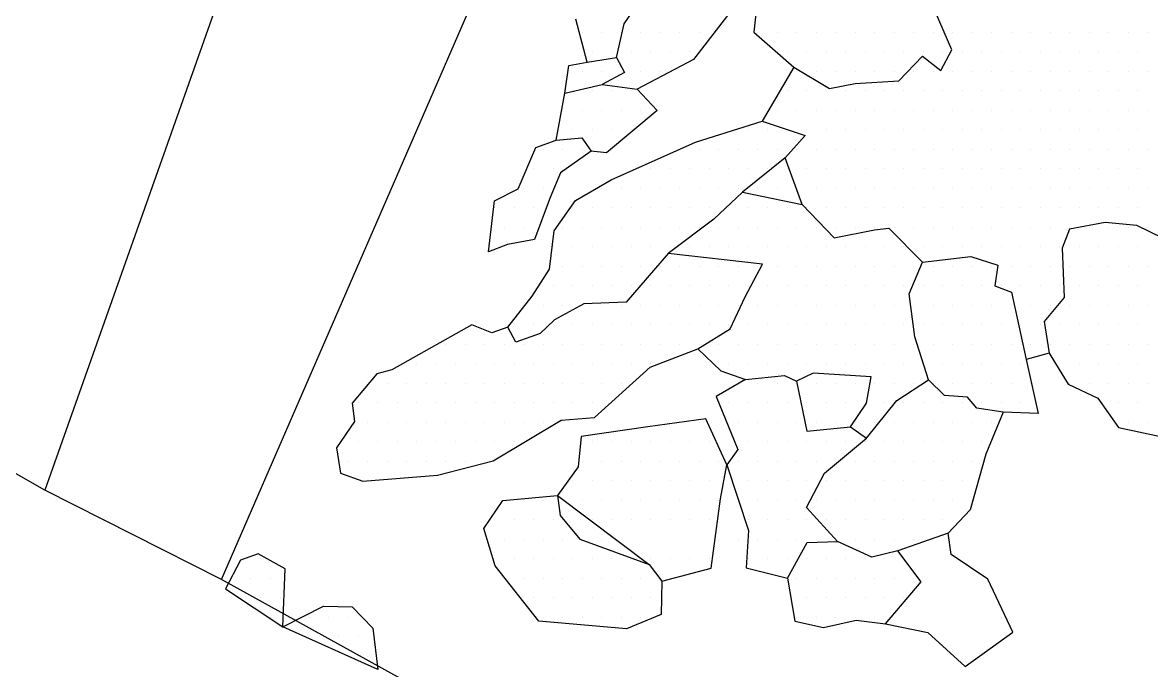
# Model space of a CAD drawing. Header units: metres. Extents: x -13.19 to -9.5, y -12.32 to -7.8.
# Drawn here: x -12.49 to -11.766, y -11.097 to -10.681 of the extents above; entities that cross this region are included whole.
import ezdxf

# ---------------------------------------------------------------- set-up
doc = ezdxf.new("R2010")
doc.units = ezdxf.units.M
doc.header["$LTSCALE"] = 25
doc.header["$MEASUREMENT"] = 0
doc.linetypes.add('STRICHPUNKTX2', pattern=[2, 1, -0.5, 0, -0.5])
doc.layers.get('0').update_dxf_attribs({"linetype": 'CONTINUOUS'})
for name, color, linetype in [('GRABUNGSGRENZE', 3, 'STRICHPUNKTX2'), ('STEINE', 4, 'CONTINUOUS'), ('STEINESCHRAFF', 4, 'CONTINUOUS')]:
    doc.layers.add(name, color=color, linetype=linetype)

# ---------------------------------------------------------------- blocks, each defined once
blk = doc.blocks.new('*X3')
at = {"color": 0}
for p, q in [((-1213.125, -1068.75), (-1213.125, -1068.75)), ((-1211.875, -1068.75), (-1211.875, -1068.75)), ((-1210.625, -1068.75), (-1210.625, -1068.75)), ((-1209.375, -1068.75), (-1209.375, -1068.75)), ((-1208.125, -1068.75), (-1208.125, -1068.75)), ((-1206.875, -1068.75), (-1206.875, -1068.75)), ((-1205.625, -1068.75), (-1205.625, -1068.75)), ((-1201.875, -1068.75), (-1201.875, -1068.75)), ((-1200.625, -1068.75), (-1200.625, -1068.75)), ((-1199.375, -1068.75), (-1199.375, -1068.75)), ((-1198.125, -1068.75), (-1198.125, -1068.75)), ((-1196.875, -1068.75), (-1196.875, -1068.75)), ((-1195.625, -1068.75), (-1195.625, -1068.75)), ((-1194.375, -1068.75), (-1194.375, -1068.75)), ((-1193.125, -1068.75), (-1193.125, -1068.75)), ((-1191.875, -1068.75), (-1191.875, -1068.75)), ((-1190.625, -1068.75), (-1190.625, -1068.75)), ((-1189.375, -1068.75), (-1189.375, -1068.75)), ((-1188.125, -1068.75), (-1188.125, -1068.75)), ((-1186.875, -1068.75), (-1186.875, -1068.75)), ((-1185.625, -1068.75), (-1185.625, -1068.75)), ((-1184.375, -1068.75), (-1184.375, -1068.75)), ((-1183.125, -1068.75), (-1183.125, -1068.75)), ((-1181.875, -1068.75), (-1181.875, -1068.75)), ((-1180.625, -1068.75), (-1180.625, -1068.75)), ((-1179.375, -1068.75), (-1179.375, -1068.75)), ((-1178.125, -1068.75), (-1178.125, -1068.75)), ((-1176.875, -1068.75), (-1176.875, -1068.75)), ((-1212.5, -1070), (-1212.5, -1070)), ((-1211.25, -1070), (-1211.25, -1070)), ((-1210, -1070), (-1210, -1070)), ((-1208.75, -1070), (-1208.75, -1070)), ((-1207.5, -1070), (-1207.5, -1070)), ((-1206.25, -1070), (-1206.25, -1070)), ((-1200, -1070), (-1200, -1070)), ((-1198.75, -1070), (-1198.75, -1070)), ((-1197.5, -1070), (-1197.5, -1070)), ((-1196.25, -1070), (-1196.25, -1070)), ((-1195, -1070), (-1195, -1070)), ((-1193.75, -1070), (-1193.75, -1070)), ((-1192.5, -1070), (-1192.5, -1070)), ((-1191.25, -1070), (-1191.25, -1070)), ((-1190, -1070), (-1190, -1070)), ((-1188.75, -1070), (-1188.75, -1070)), ((-1187.5, -1070), (-1187.5, -1070)), ((-1186.25, -1070), (-1186.25, -1070)), ((-1185, -1070), (-1185, -1070)), ((-1183.75, -1070), (-1183.75, -1070)), ((-1182.5, -1070), (-1182.5, -1070)), ((-1181.25, -1070), (-1181.25, -1070)), ((-1180, -1070), (-1180, -1070)), ((-1178.75, -1070), (-1178.75, -1070)), ((-1177.5, -1070), (-1177.5, -1070)), ((-1213.125, -1071.25), (-1213.125, -1071.25)), ((-1211.875, -1071.25), (-1211.875, -1071.25)), ((-1210.625, -1071.25), (-1210.625, -1071.25)), ((-1209.375, -1071.25), (-1209.375, -1071.25)), ((-1208.125, -1071.25), (-1208.125, -1071.25)), ((-1199.375, -1071.25), (-1199.375, -1071.25)), ((-1198.125, -1071.25), (-1198.125, -1071.25)), ((-1196.875, -1071.25), (-1196.875, -1071.25)), ((-1195.625, -1071.25), (-1195.625, -1071.25)), ((-1194.375, -1071.25), (-1194.375, -1071.25)), ((-1193.125, -1071.25), (-1193.125, -1071.25)), ((-1191.875, -1071.25), (-1191.875, -1071.25)), ((-1190.625, -1071.25), (-1190.625, -1071.25)), ((-1189.375, -1071.25), (-1189.375, -1071.25)), ((-1188.125, -1071.25), (-1188.125, -1071.25)), ((-1186.875, -1071.25), (-1186.875, -1071.25)), ((-1185.625, -1071.25), (-1185.625, -1071.25)), ((-1184.375, -1071.25), (-1184.375, -1071.25)), ((-1183.125, -1071.25), (-1183.125, -1071.25)), ((-1181.875, -1071.25), (-1181.875, -1071.25)), ((-1180.625, -1071.25), (-1180.625, -1071.25)), ((-1179.375, -1071.25), (-1179.375, -1071.25)), ((-1178.125, -1071.25), (-1178.125, -1071.25)), ((-1176.875, -1071.25), (-1176.875, -1071.25)), ((-1213.75, -1072.5), (-1213.75, -1072.5)), ((-1212.5, -1072.5), (-1212.5, -1072.5)), ((-1211.25, -1072.5), (-1211.25, -1072.5)), ((-1210, -1072.5), (-1210, -1072.5)), ((-1200, -1072.5), (-1200, -1072.5)), ((-1198.75, -1072.5), (-1198.75, -1072.5)), ((-1197.5, -1072.5), (-1197.5, -1072.5)), ((-1196.25, -1072.5), (-1196.25, -1072.5)), ((-1195, -1072.5), (-1195, -1072.5)), ((-1193.75, -1072.5), (-1193.75, -1072.5)), ((-1192.5, -1072.5), (-1192.5, -1072.5)), ((-1191.25, -1072.5), (-1191.25, -1072.5)), ((-1190, -1072.5), (-1190, -1072.5)), ((-1188.75, -1072.5), (-1188.75, -1072.5)), ((-1187.5, -1072.5), (-1187.5, -1072.5)), ((-1186.25, -1072.5), (-1186.25, -1072.5)), ((-1185, -1072.5), (-1185, -1072.5)), ((-1183.75, -1072.5), (-1183.75, -1072.5)), ((-1182.5, -1072.5), (-1182.5, -1072.5)), ((-1181.25, -1072.5), (-1181.25, -1072.5)), ((-1180, -1072.5), (-1180, -1072.5)), ((-1178.75, -1072.5), (-1178.75, -1072.5)), ((-1177.5, -1072.5), (-1177.5, -1072.5)), ((-1214.375, -1073.75), (-1214.375, -1073.75)), ((-1213.125, -1073.75), (-1213.125, -1073.75)), ((-1211.875, -1073.75), (-1211.875, -1073.75)), ((-1210.625, -1073.75), (-1210.625, -1073.75)), ((-1209.375, -1073.75), (-1209.375, -1073.75)), ((-1200.625, -1073.75), (-1200.625, -1073.75)), ((-1199.375, -1073.75), (-1199.375, -1073.75)), ((-1198.125, -1073.75), (-1198.125, -1073.75)), ((-1196.875, -1073.75), (-1196.875, -1073.75)), ((-1195.625, -1073.75), (-1195.625, -1073.75)), ((-1194.375, -1073.75), (-1194.375, -1073.75)), ((-1193.125, -1073.75), (-1193.125, -1073.75)), ((-1191.875, -1073.75), (-1191.875, -1073.75)), ((-1190.625, -1073.75), (-1190.625, -1073.75)), ((-1189.375, -1073.75), (-1189.375, -1073.75)), ((-1188.125, -1073.75), (-1188.125, -1073.75)), ((-1186.875, -1073.75), (-1186.875, -1073.75)), ((-1185.625, -1073.75), (-1185.625, -1073.75)), ((-1184.375, -1073.75), (-1184.375, -1073.75)), ((-1183.125, -1073.75), (-1183.125, -1073.75)), ((-1181.875, -1073.75), (-1181.875, -1073.75)), ((-1180.625, -1073.75), (-1180.625, -1073.75)), ((-1179.375, -1073.75), (-1179.375, -1073.75)), ((-1178.125, -1073.75), (-1178.125, -1073.75)), ((-1176.875, -1073.75), (-1176.875, -1073.75)), ((-1213.75, -1075), (-1213.75, -1075)), ((-1212.5, -1075), (-1212.5, -1075)), ((-1211.25, -1075), (-1211.25, -1075)), ((-1210, -1075), (-1210, -1075)), ((-1202.5, -1075), (-1202.5, -1075)), ((-1201.25, -1075), (-1201.25, -1075)), ((-1200, -1075), (-1200, -1075)), ((-1198.75, -1075), (-1198.75, -1075)), ((-1197.5, -1075), (-1197.5, -1075)), ((-1196.25, -1075), (-1196.25, -1075)), ((-1195, -1075), (-1195, -1075)), ((-1193.75, -1075), (-1193.75, -1075)), ((-1192.5, -1075), (-1192.5, -1075)), ((-1191.25, -1075), (-1191.25, -1075)), ((-1190, -1075), (-1190, -1075)), ((-1188.75, -1075), (-1188.75, -1075)), ((-1187.5, -1075), (-1187.5, -1075)), ((-1186.25, -1075), (-1186.25, -1075)), ((-1185, -1075), (-1185, -1075)), ((-1183.75, -1075), (-1183.75, -1075)), ((-1182.5, -1075), (-1182.5, -1075)), ((-1181.25, -1075), (-1181.25, -1075)), ((-1180, -1075), (-1180, -1075)), ((-1178.75, -1075), (-1178.75, -1075)), ((-1177.5, -1075), (-1177.5, -1075)), ((-1215.625, -1076.25), (-1215.625, -1076.25)), ((-1214.375, -1076.25), (-1214.375, -1076.25)), ((-1213.125, -1076.25), (-1213.125, -1076.25)), ((-1211.875, -1076.25), (-1211.875, -1076.25)), ((-1206.875, -1076.25), (-1206.875, -1076.25)), ((-1205.625, -1076.25), (-1205.625, -1076.25)), ((-1204.375, -1076.25), (-1204.375, -1076.25)), ((-1203.125, -1076.25), (-1203.125, -1076.25)), ((-1201.875, -1076.25), (-1201.875, -1076.25)), ((-1200.625, -1076.25), (-1200.625, -1076.25)), ((-1199.375, -1076.25), (-1199.375, -1076.25)), ((-1198.125, -1076.25), (-1198.125, -1076.25)), ((-1196.875, -1076.25), (-1196.875, -1076.25)), ((-1195.625, -1076.25), (-1195.625, -1076.25)), ((-1194.375, -1076.25), (-1194.375, -1076.25)), ((-1193.125, -1076.25), (-1193.125, -1076.25)), ((-1191.875, -1076.25), (-1191.875, -1076.25)), ((-1190.625, -1076.25), (-1190.625, -1076.25)), ((-1189.375, -1076.25), (-1189.375, -1076.25)), ((-1188.125, -1076.25), (-1188.125, -1076.25)), ((-1186.875, -1076.25), (-1186.875, -1076.25)), ((-1185.625, -1076.25), (-1185.625, -1076.25)), ((-1184.375, -1076.25), (-1184.375, -1076.25)), ((-1183.125, -1076.25), (-1183.125, -1076.25)), ((-1181.875, -1076.25), (-1181.875, -1076.25)), ((-1180.625, -1076.25), (-1180.625, -1076.25)), ((-1179.375, -1076.25), (-1179.375, -1076.25)), ((-1178.125, -1076.25), (-1178.125, -1076.25)), ((-1176.875, -1076.25), (-1176.875, -1076.25)), ((-1216.25, -1077.5), (-1216.25, -1077.5)), ((-1215, -1077.5), (-1215, -1077.5)), ((-1208.75, -1077.5), (-1208.75, -1077.5)), ((-1207.5, -1077.5), (-1207.5, -1077.5)), ((-1206.25, -1077.5), (-1206.25, -1077.5)), ((-1205, -1077.5), (-1205, -1077.5)), ((-1203.75, -1077.5), (-1203.75, -1077.5)), ((-1202.5, -1077.5), (-1202.5, -1077.5)), ((-1201.25, -1077.5), (-1201.25, -1077.5)), ((-1200, -1077.5), (-1200, -1077.5)), ((-1198.75, -1077.5), (-1198.75, -1077.5)), ((-1197.5, -1077.5), (-1197.5, -1077.5)), ((-1196.25, -1077.5), (-1196.25, -1077.5)), ((-1195, -1077.5), (-1195, -1077.5)), ((-1193.75, -1077.5), (-1193.75, -1077.5)), ((-1192.5, -1077.5), (-1192.5, -1077.5)), ((-1191.25, -1077.5), (-1191.25, -1077.5)), ((-1190, -1077.5), (-1190, -1077.5)), ((-1188.75, -1077.5), (-1188.75, -1077.5)), ((-1187.5, -1077.5), (-1187.5, -1077.5)), ((-1186.25, -1077.5), (-1186.25, -1077.5)), ((-1185, -1077.5), (-1185, -1077.5)), ((-1183.75, -1077.5), (-1183.75, -1077.5)), ((-1182.5, -1077.5), (-1182.5, -1077.5)), ((-1181.25, -1077.5), (-1181.25, -1077.5)), ((-1180, -1077.5), (-1180, -1077.5)), ((-1178.75, -1077.5), (-1178.75, -1077.5)), ((-1177.5, -1077.5), (-1177.5, -1077.5)), ((-1216.875, -1078.75), (-1216.875, -1078.75)), ((-1215.625, -1078.75), (-1215.625, -1078.75)), ((-1211.875, -1078.75), (-1211.875, -1078.75)), ((-1210.625, -1078.75), (-1210.625, -1078.75)), ((-1209.375, -1078.75), (-1209.375, -1078.75)), ((-1208.125, -1078.75), (-1208.125, -1078.75)), ((-1206.875, -1078.75), (-1206.875, -1078.75)), ((-1205.625, -1078.75), (-1205.625, -1078.75)), ((-1204.375, -1078.75), (-1204.375, -1078.75)), ((-1203.125, -1078.75), (-1203.125, -1078.75)), ((-1201.875, -1078.75), (-1201.875, -1078.75)), ((-1200.625, -1078.75), (-1200.625, -1078.75)), ((-1199.375, -1078.75), (-1199.375, -1078.75)), ((-1198.125, -1078.75), (-1198.125, -1078.75)), ((-1196.875, -1078.75), (-1196.875, -1078.75)), ((-1195.625, -1078.75), (-1195.625, -1078.75)), ((-1194.375, -1078.75), (-1194.375, -1078.75)), ((-1193.125, -1078.75), (-1193.125, -1078.75)), ((-1191.875, -1078.75), (-1191.875, -1078.75)), ((-1190.625, -1078.75), (-1190.625, -1078.75)), ((-1189.375, -1078.75), (-1189.375, -1078.75)), ((-1188.125, -1078.75), (-1188.125, -1078.75)), ((-1186.875, -1078.75), (-1186.875, -1078.75)), ((-1185.625, -1078.75), (-1185.625, -1078.75)), ((-1184.375, -1078.75), (-1184.375, -1078.75)), ((-1183.125, -1078.75), (-1183.125, -1078.75)), ((-1181.875, -1078.75), (-1181.875, -1078.75)), ((-1180.625, -1078.75), (-1180.625, -1078.75)), ((-1179.375, -1078.75), (-1179.375, -1078.75)), ((-1178.125, -1078.75), (-1178.125, -1078.75)), ((-1176.875, -1078.75), (-1176.875, -1078.75)), ((-1218.75, -1080), (-1218.75, -1080)), ((-1217.5, -1080), (-1217.5, -1080)), ((-1216.25, -1080), (-1216.25, -1080)), ((-1213.75, -1080), (-1213.75, -1080)), ((-1212.5, -1080), (-1212.5, -1080)), ((-1211.25, -1080), (-1211.25, -1080)), ((-1210, -1080), (-1210, -1080)), ((-1208.75, -1080), (-1208.75, -1080)), ((-1207.5, -1080), (-1207.5, -1080)), ((-1206.25, -1080), (-1206.25, -1080)), ((-1205, -1080), (-1205, -1080)), ((-1203.75, -1080), (-1203.75, -1080)), ((-1202.5, -1080), (-1202.5, -1080)), ((-1201.25, -1080), (-1201.25, -1080)), ((-1200, -1080), (-1200, -1080)), ((-1198.75, -1080), (-1198.75, -1080)), ((-1197.5, -1080), (-1197.5, -1080)), ((-1196.25, -1080), (-1196.25, -1080)), ((-1195, -1080), (-1195, -1080)), ((-1193.75, -1080), (-1193.75, -1080)), ((-1192.5, -1080), (-1192.5, -1080)), ((-1191.25, -1080), (-1191.25, -1080)), ((-1190, -1080), (-1190, -1080)), ((-1188.75, -1080), (-1188.75, -1080)), ((-1187.5, -1080), (-1187.5, -1080)), ((-1186.25, -1080), (-1186.25, -1080)), ((-1185, -1080), (-1185, -1080)), ((-1183.75, -1080), (-1183.75, -1080)), ((-1182.5, -1080), (-1182.5, -1080)), ((-1181.25, -1080), (-1181.25, -1080)), ((-1180, -1080), (-1180, -1080)), ((-1178.75, -1080), (-1178.75, -1080)), ((-1177.5, -1080), (-1177.5, -1080)), ((-1218.125, -1081.25), (-1218.125, -1081.25)), ((-1216.875, -1081.25), (-1216.875, -1081.25)), ((-1214.375, -1081.25), (-1214.375, -1081.25)), ((-1213.125, -1081.25), (-1213.125, -1081.25)), ((-1211.875, -1081.25), (-1211.875, -1081.25)), ((-1210.625, -1081.25), (-1210.625, -1081.25)), ((-1209.375, -1081.25), (-1209.375, -1081.25)), ((-1208.125, -1081.25), (-1208.125, -1081.25)), ((-1206.875, -1081.25), (-1206.875, -1081.25)), ((-1205.625, -1081.25), (-1205.625, -1081.25)), ((-1204.375, -1081.25), (-1204.375, -1081.25)), ((-1203.125, -1081.25), (-1203.125, -1081.25)), ((-1201.875, -1081.25), (-1201.875, -1081.25)), ((-1200.625, -1081.25), (-1200.625, -1081.25)), ((-1199.375, -1081.25), (-1199.375, -1081.25)), ((-1198.125, -1081.25), (-1198.125, -1081.25)), ((-1196.875, -1081.25), (-1196.875, -1081.25)), ((-1195.625, -1081.25), (-1195.625, -1081.25)), ((-1194.375, -1081.25), (-1194.375, -1081.25)), ((-1193.125, -1081.25), (-1193.125, -1081.25)), ((-1191.875, -1081.25), (-1191.875, -1081.25)), ((-1190.625, -1081.25), (-1190.625, -1081.25)), ((-1189.375, -1081.25), (-1189.375, -1081.25)), ((-1188.125, -1081.25), (-1188.125, -1081.25)), ((-1186.875, -1081.25), (-1186.875, -1081.25)), ((-1185.625, -1081.25), (-1185.625, -1081.25)), ((-1184.375, -1081.25), (-1184.375, -1081.25)), ((-1183.125, -1081.25), (-1183.125, -1081.25)), ((-1181.875, -1081.25), (-1181.875, -1081.25)), ((-1180.625, -1081.25), (-1180.625, -1081.25)), ((-1179.375, -1081.25), (-1179.375, -1081.25)), ((-1178.125, -1081.25), (-1178.125, -1081.25)), ((-1176.875, -1081.25), (-1176.875, -1081.25)), ((-1218.75, -1082.5), (-1218.75, -1082.5)), ((-1215, -1082.5), (-1215, -1082.5)), ((-1213.75, -1082.5), (-1213.75, -1082.5)), ((-1212.5, -1082.5), (-1212.5, -1082.5)), ((-1211.25, -1082.5), (-1211.25, -1082.5)), ((-1210, -1082.5), (-1210, -1082.5)), ((-1208.75, -1082.5), (-1208.75, -1082.5)), ((-1207.5, -1082.5), (-1207.5, -1082.5)), ((-1206.25, -1082.5), (-1206.25, -1082.5)), ((-1205, -1082.5), (-1205, -1082.5)), ((-1203.75, -1082.5), (-1203.75, -1082.5)), ((-1202.5, -1082.5), (-1202.5, -1082.5)), ((-1201.25, -1082.5), (-1201.25, -1082.5)), ((-1200, -1082.5), (-1200, -1082.5)), ((-1198.75, -1082.5), (-1198.75, -1082.5)), ((-1197.5, -1082.5), (-1197.5, -1082.5)), ((-1196.25, -1082.5), (-1196.25, -1082.5)), ((-1195, -1082.5), (-1195, -1082.5)), ((-1193.75, -1082.5), (-1193.75, -1082.5)), ((-1192.5, -1082.5), (-1192.5, -1082.5)), ((-1191.25, -1082.5), (-1191.25, -1082.5)), ((-1190, -1082.5), (-1190, -1082.5)), ((-1188.75, -1082.5), (-1188.75, -1082.5)), ((-1187.5, -1082.5), (-1187.5, -1082.5)), ((-1186.25, -1082.5), (-1186.25, -1082.5)), ((-1185, -1082.5), (-1185, -1082.5)), ((-1183.75, -1082.5), (-1183.75, -1082.5)), ((-1182.5, -1082.5), (-1182.5, -1082.5)), ((-1181.25, -1082.5), (-1181.25, -1082.5)), ((-1180, -1082.5), (-1180, -1082.5)), ((-1178.75, -1082.5), (-1178.75, -1082.5)), ((-1177.5, -1082.5), (-1177.5, -1082.5)), ((-1214.375, -1083.75), (-1214.375, -1083.75)), ((-1213.125, -1083.75), (-1213.125, -1083.75)), ((-1211.875, -1083.75), (-1211.875, -1083.75)), ((-1210.625, -1083.75), (-1210.625, -1083.75)), ((-1209.375, -1083.75), (-1209.375, -1083.75)), ((-1208.125, -1083.75), (-1208.125, -1083.75)), ((-1206.875, -1083.75), (-1206.875, -1083.75)), ((-1205.625, -1083.75), (-1205.625, -1083.75)), ((-1204.375, -1083.75), (-1204.375, -1083.75)), ((-1203.125, -1083.75), (-1203.125, -1083.75)), ((-1201.875, -1083.75), (-1201.875, -1083.75)), ((-1200.625, -1083.75), (-1200.625, -1083.75)), ((-1199.375, -1083.75), (-1199.375, -1083.75)), ((-1198.125, -1083.75), (-1198.125, -1083.75)), ((-1196.875, -1083.75), (-1196.875, -1083.75)), ((-1195.625, -1083.75), (-1195.625, -1083.75)), ((-1194.375, -1083.75), (-1194.375, -1083.75)), ((-1193.125, -1083.75), (-1193.125, -1083.75)), ((-1191.875, -1083.75), (-1191.875, -1083.75)), ((-1190.625, -1083.75), (-1190.625, -1083.75)), ((-1189.375, -1083.75), (-1189.375, -1083.75)), ((-1188.125, -1083.75), (-1188.125, -1083.75)), ((-1186.875, -1083.75), (-1186.875, -1083.75)), ((-1185.625, -1083.75), (-1185.625, -1083.75)), ((-1184.375, -1083.75), (-1184.375, -1083.75)), ((-1183.125, -1083.75), (-1183.125, -1083.75)), ((-1181.875, -1083.75), (-1181.875, -1083.75)), ((-1180.625, -1083.75), (-1180.625, -1083.75)), ((-1179.375, -1083.75), (-1179.375, -1083.75)), ((-1178.125, -1083.75), (-1178.125, -1083.75)), ((-1176.875, -1083.75), (-1176.875, -1083.75)), ((-1215, -1085), (-1215, -1085)), ((-1213.75, -1085), (-1213.75, -1085)), ((-1212.5, -1085), (-1212.5, -1085)), ((-1211.25, -1085), (-1211.25, -1085)), ((-1210, -1085), (-1210, -1085)), ((-1208.75, -1085), (-1208.75, -1085)), ((-1207.5, -1085), (-1207.5, -1085)), ((-1206.25, -1085), (-1206.25, -1085)), ((-1205, -1085), (-1205, -1085)), ((-1203.75, -1085), (-1203.75, -1085)), ((-1202.5, -1085), (-1202.5, -1085)), ((-1201.25, -1085), (-1201.25, -1085)), ((-1200, -1085), (-1200, -1085)), ((-1198.75, -1085), (-1198.75, -1085)), ((-1197.5, -1085), (-1197.5, -1085)), ((-1196.25, -1085), (-1196.25, -1085)), ((-1195, -1085), (-1195, -1085)), ((-1193.75, -1085), (-1193.75, -1085)), ((-1192.5, -1085), (-1192.5, -1085)), ((-1191.25, -1085), (-1191.25, -1085)), ((-1190, -1085), (-1190, -1085)), ((-1188.75, -1085), (-1188.75, -1085)), ((-1187.5, -1085), (-1187.5, -1085)), ((-1186.25, -1085), (-1186.25, -1085)), ((-1185, -1085), (-1185, -1085)), ((-1183.75, -1085), (-1183.75, -1085)), ((-1182.5, -1085), (-1182.5, -1085)), ((-1181.25, -1085), (-1181.25, -1085)), ((-1180, -1085), (-1180, -1085)), ((-1178.75, -1085), (-1178.75, -1085)), ((-1177.5, -1085), (-1177.5, -1085)), ((-1215.625, -1086.25), (-1215.625, -1086.25)), ((-1214.375, -1086.25), (-1214.375, -1086.25)), ((-1213.125, -1086.25), (-1213.125, -1086.25)), ((-1211.875, -1086.25), (-1211.875, -1086.25)), ((-1210.625, -1086.25), (-1210.625, -1086.25)), ((-1209.375, -1086.25), (-1209.375, -1086.25)), ((-1208.125, -1086.25), (-1208.125, -1086.25)), ((-1206.875, -1086.25), (-1206.875, -1086.25)), ((-1205.625, -1086.25), (-1205.625, -1086.25)), ((-1204.375, -1086.25), (-1204.375, -1086.25)), ((-1203.125, -1086.25), (-1203.125, -1086.25)), ((-1201.875, -1086.25), (-1201.875, -1086.25)), ((-1200.625, -1086.25), (-1200.625, -1086.25)), ((-1199.375, -1086.25), (-1199.375, -1086.25)), ((-1198.125, -1086.25), (-1198.125, -1086.25)), ((-1196.875, -1086.25), (-1196.875, -1086.25)), ((-1195.625, -1086.25), (-1195.625, -1086.25)), ((-1194.375, -1086.25), (-1194.375, -1086.25)), ((-1193.125, -1086.25), (-1193.125, -1086.25)), ((-1191.875, -1086.25), (-1191.875, -1086.25)), ((-1190.625, -1086.25), (-1190.625, -1086.25)), ((-1189.375, -1086.25), (-1189.375, -1086.25)), ((-1188.125, -1086.25), (-1188.125, -1086.25)), ((-1186.875, -1086.25), (-1186.875, -1086.25)), ((-1185.625, -1086.25), (-1185.625, -1086.25)), ((-1184.375, -1086.25), (-1184.375, -1086.25)), ((-1183.125, -1086.25), (-1183.125, -1086.25)), ((-1181.875, -1086.25), (-1181.875, -1086.25)), ((-1180.625, -1086.25), (-1180.625, -1086.25)), ((-1179.375, -1086.25), (-1179.375, -1086.25)), ((-1178.125, -1086.25), (-1178.125, -1086.25)), ((-1176.875, -1086.25), (-1176.875, -1086.25)), ((-1217.5, -1087.5), (-1217.5, -1087.5)), ((-1216.25, -1087.5), (-1216.25, -1087.5)), ((-1215, -1087.5), (-1215, -1087.5)), ((-1213.75, -1087.5), (-1213.75, -1087.5)), ((-1212.5, -1087.5), (-1212.5, -1087.5)), ((-1211.25, -1087.5), (-1211.25, -1087.5)), ((-1210, -1087.5), (-1210, -1087.5)), ((-1208.75, -1087.5), (-1208.75, -1087.5)), ((-1207.5, -1087.5), (-1207.5, -1087.5)), ((-1206.25, -1087.5), (-1206.25, -1087.5)), ((-1205, -1087.5), (-1205, -1087.5)), ((-1203.75, -1087.5), (-1203.75, -1087.5)), ((-1202.5, -1087.5), (-1202.5, -1087.5)), ((-1201.25, -1087.5), (-1201.25, -1087.5)), ((-1200, -1087.5), (-1200, -1087.5)), ((-1198.75, -1087.5), (-1198.75, -1087.5)), ((-1197.5, -1087.5), (-1197.5, -1087.5)), ((-1196.25, -1087.5), (-1196.25, -1087.5)), ((-1195, -1087.5), (-1195, -1087.5)), ((-1193.75, -1087.5), (-1193.75, -1087.5)), ((-1192.5, -1087.5), (-1192.5, -1087.5)), ((-1191.25, -1087.5), (-1191.25, -1087.5)), ((-1190, -1087.5), (-1190, -1087.5)), ((-1188.75, -1087.5), (-1188.75, -1087.5)), ((-1187.5, -1087.5), (-1187.5, -1087.5)), ((-1186.25, -1087.5), (-1186.25, -1087.5)), ((-1185, -1087.5), (-1185, -1087.5)), ((-1183.75, -1087.5), (-1183.75, -1087.5)), ((-1182.5, -1087.5), (-1182.5, -1087.5)), ((-1181.25, -1087.5), (-1181.25, -1087.5)), ((-1180, -1087.5), (-1180, -1087.5)), ((-1178.75, -1087.5), (-1178.75, -1087.5)), ((-1177.5, -1087.5), (-1177.5, -1087.5)), ((-1221.875, -1088.75), (-1221.875, -1088.75)), ((-1220.625, -1088.75), (-1220.625, -1088.75)), ((-1219.375, -1088.75), (-1219.375, -1088.75)), ((-1218.125, -1088.75), (-1218.125, -1088.75)), ((-1216.875, -1088.75), (-1216.875, -1088.75)), ((-1215.625, -1088.75), (-1215.625, -1088.75)), ((-1214.375, -1088.75), (-1214.375, -1088.75)), ((-1213.125, -1088.75), (-1213.125, -1088.75)), ((-1211.875, -1088.75), (-1211.875, -1088.75)), ((-1210.625, -1088.75), (-1210.625, -1088.75)), ((-1209.375, -1088.75), (-1209.375, -1088.75)), ((-1208.125, -1088.75), (-1208.125, -1088.75)), ((-1206.875, -1088.75), (-1206.875, -1088.75)), ((-1205.625, -1088.75), (-1205.625, -1088.75)), ((-1204.375, -1088.75), (-1204.375, -1088.75)), ((-1203.125, -1088.75), (-1203.125, -1088.75)), ((-1201.875, -1088.75), (-1201.875, -1088.75)), ((-1200.625, -1088.75), (-1200.625, -1088.75)), ((-1199.375, -1088.75), (-1199.375, -1088.75)), ((-1198.125, -1088.75), (-1198.125, -1088.75)), ((-1196.875, -1088.75), (-1196.875, -1088.75)), ((-1195.625, -1088.75), (-1195.625, -1088.75)), ((-1194.375, -1088.75), (-1194.375, -1088.75)), ((-1193.125, -1088.75), (-1193.125, -1088.75)), ((-1191.875, -1088.75), (-1191.875, -1088.75)), ((-1190.625, -1088.75), (-1190.625, -1088.75)), ((-1189.375, -1088.75), (-1189.375, -1088.75)), ((-1188.125, -1088.75), (-1188.125, -1088.75)), ((-1186.875, -1088.75), (-1186.875, -1088.75)), ((-1185.625, -1088.75), (-1185.625, -1088.75)), ((-1184.375, -1088.75), (-1184.375, -1088.75)), ((-1183.125, -1088.75), (-1183.125, -1088.75)), ((-1181.875, -1088.75), (-1181.875, -1088.75)), ((-1180.625, -1088.75), (-1180.625, -1088.75)), ((-1179.375, -1088.75), (-1179.375, -1088.75)), ((-1178.125, -1088.75), (-1178.125, -1088.75)), ((-1176.875, -1088.75), (-1176.875, -1088.75)), ((-1223.75, -1090), (-1223.75, -1090)), ((-1222.5, -1090), (-1222.5, -1090)), ((-1221.25, -1090), (-1221.25, -1090)), ((-1220, -1090), (-1220, -1090)), ((-1218.75, -1090), (-1218.75, -1090)), ((-1217.5, -1090), (-1217.5, -1090)), ((-1216.25, -1090), (-1216.25, -1090)), ((-1215, -1090), (-1215, -1090)), ((-1213.75, -1090), (-1213.75, -1090)), ((-1212.5, -1090), (-1212.5, -1090)), ((-1211.25, -1090), (-1211.25, -1090)), ((-1210, -1090), (-1210, -1090)), ((-1208.75, -1090), (-1208.75, -1090)), ((-1203.75, -1090), (-1203.75, -1090)), ((-1202.5, -1090), (-1202.5, -1090)), ((-1201.25, -1090), (-1201.25, -1090)), ((-1200, -1090), (-1200, -1090)), ((-1198.75, -1090), (-1198.75, -1090)), ((-1197.5, -1090), (-1197.5, -1090)), ((-1196.25, -1090), (-1196.25, -1090)), ((-1195, -1090), (-1195, -1090)), ((-1193.75, -1090), (-1193.75, -1090)), ((-1192.5, -1090), (-1192.5, -1090)), ((-1191.25, -1090), (-1191.25, -1090)), ((-1190, -1090), (-1190, -1090)), ((-1188.75, -1090), (-1188.75, -1090)), ((-1187.5, -1090), (-1187.5, -1090)), ((-1186.25, -1090), (-1186.25, -1090)), ((-1185, -1090), (-1185, -1090)), ((-1182.5, -1090), (-1182.5, -1090)), ((-1181.25, -1090), (-1181.25, -1090)), ((-1180, -1090), (-1180, -1090)), ((-1178.75, -1090), (-1178.75, -1090)), ((-1177.5, -1090), (-1177.5, -1090)), ((-1225.625, -1091.25), (-1225.625, -1091.25)), ((-1224.375, -1091.25), (-1224.375, -1091.25)), ((-1223.125, -1091.25), (-1223.125, -1091.25)), ((-1221.875, -1091.25), (-1221.875, -1091.25)), ((-1220.625, -1091.25), (-1220.625, -1091.25)), ((-1219.375, -1091.25), (-1219.375, -1091.25)), ((-1218.125, -1091.25), (-1218.125, -1091.25)), ((-1216.875, -1091.25), (-1216.875, -1091.25)), ((-1215.625, -1091.25), (-1215.625, -1091.25)), ((-1214.375, -1091.25), (-1214.375, -1091.25)), ((-1213.125, -1091.25), (-1213.125, -1091.25)), ((-1211.875, -1091.25), (-1211.875, -1091.25)), ((-1210.625, -1091.25), (-1210.625, -1091.25)), ((-1201.875, -1091.25), (-1201.875, -1091.25)), ((-1200.625, -1091.25), (-1200.625, -1091.25)), ((-1199.375, -1091.25), (-1199.375, -1091.25)), ((-1198.125, -1091.25), (-1198.125, -1091.25)), ((-1196.875, -1091.25), (-1196.875, -1091.25)), ((-1195.625, -1091.25), (-1195.625, -1091.25)), ((-1194.375, -1091.25), (-1194.375, -1091.25)), ((-1193.125, -1091.25), (-1193.125, -1091.25)), ((-1191.875, -1091.25), (-1191.875, -1091.25)), ((-1190.625, -1091.25), (-1190.625, -1091.25)), ((-1189.375, -1091.25), (-1189.375, -1091.25)), ((-1188.125, -1091.25), (-1188.125, -1091.25)), ((-1186.875, -1091.25), (-1186.875, -1091.25)), ((-1185.625, -1091.25), (-1185.625, -1091.25)), ((-1184.375, -1091.25), (-1184.375, -1091.25)), ((-1181.875, -1091.25), (-1181.875, -1091.25)), ((-1180.625, -1091.25), (-1180.625, -1091.25)), ((-1179.375, -1091.25), (-1179.375, -1091.25)), ((-1178.125, -1091.25), (-1178.125, -1091.25)), ((-1176.875, -1091.25), (-1176.875, -1091.25)), ((-1227.5, -1092.5), (-1227.5, -1092.5)), ((-1226.25, -1092.5), (-1226.25, -1092.5)), ((-1225, -1092.5), (-1225, -1092.5)), ((-1223.75, -1092.5), (-1223.75, -1092.5)), ((-1222.5, -1092.5), (-1222.5, -1092.5)), ((-1221.25, -1092.5), (-1221.25, -1092.5)), ((-1220, -1092.5), (-1220, -1092.5)), ((-1218.75, -1092.5), (-1218.75, -1092.5)), ((-1217.5, -1092.5), (-1217.5, -1092.5)), ((-1216.25, -1092.5), (-1216.25, -1092.5)), ((-1215, -1092.5), (-1215, -1092.5)), ((-1213.75, -1092.5), (-1213.75, -1092.5)), ((-1212.5, -1092.5), (-1212.5, -1092.5)), ((-1203.75, -1092.5), (-1203.75, -1092.5)), ((-1202.5, -1092.5), (-1202.5, -1092.5)), ((-1201.25, -1092.5), (-1201.25, -1092.5)), ((-1200, -1092.5), (-1200, -1092.5)), ((-1198.75, -1092.5), (-1198.75, -1092.5)), ((-1197.5, -1092.5), (-1197.5, -1092.5)), ((-1196.25, -1092.5), (-1196.25, -1092.5)), ((-1195, -1092.5), (-1195, -1092.5)), ((-1193.75, -1092.5), (-1193.75, -1092.5)), ((-1192.5, -1092.5), (-1192.5, -1092.5)), ((-1191.25, -1092.5), (-1191.25, -1092.5)), ((-1190, -1092.5), (-1190, -1092.5)), ((-1188.75, -1092.5), (-1188.75, -1092.5)), ((-1187.5, -1092.5), (-1187.5, -1092.5)), ((-1186.25, -1092.5), (-1186.25, -1092.5)), ((-1185, -1092.5), (-1185, -1092.5)), ((-1178.75, -1092.5), (-1178.75, -1092.5)), ((-1177.5, -1092.5), (-1177.5, -1092.5)), ((-1226.875, -1093.75), (-1226.875, -1093.75)), ((-1225.625, -1093.75), (-1225.625, -1093.75)), ((-1224.375, -1093.75), (-1224.375, -1093.75)), ((-1223.125, -1093.75), (-1223.125, -1093.75)), ((-1221.875, -1093.75), (-1221.875, -1093.75)), ((-1220.625, -1093.75), (-1220.625, -1093.75)), ((-1219.375, -1093.75), (-1219.375, -1093.75)), ((-1218.125, -1093.75), (-1218.125, -1093.75)), ((-1216.875, -1093.75), (-1216.875, -1093.75)), ((-1215.625, -1093.75), (-1215.625, -1093.75)), ((-1205.625, -1093.75), (-1205.625, -1093.75)), ((-1203.125, -1093.75), (-1203.125, -1093.75)), ((-1201.875, -1093.75), (-1201.875, -1093.75)), ((-1200.625, -1093.75), (-1200.625, -1093.75)), ((-1199.375, -1093.75), (-1199.375, -1093.75)), ((-1198.125, -1093.75), (-1198.125, -1093.75)), ((-1196.875, -1093.75), (-1196.875, -1093.75)), ((-1195.625, -1093.75), (-1195.625, -1093.75)), ((-1194.375, -1093.75), (-1194.375, -1093.75)), ((-1193.125, -1093.75), (-1193.125, -1093.75)), ((-1191.875, -1093.75), (-1191.875, -1093.75)), ((-1190.625, -1093.75), (-1190.625, -1093.75)), ((-1189.375, -1093.75), (-1189.375, -1093.75)), ((-1188.125, -1093.75), (-1188.125, -1093.75)), ((-1186.875, -1093.75), (-1186.875, -1093.75)), ((-1178.125, -1093.75), (-1178.125, -1093.75)), ((-1176.875, -1093.75), (-1176.875, -1093.75)), ((-1227.5, -1095), (-1227.5, -1095)), ((-1226.25, -1095), (-1226.25, -1095)), ((-1225, -1095), (-1225, -1095)), ((-1223.75, -1095), (-1223.75, -1095)), ((-1222.5, -1095), (-1222.5, -1095)), ((-1221.25, -1095), (-1221.25, -1095)), ((-1220, -1095), (-1220, -1095)), ((-1218.75, -1095), (-1218.75, -1095)), ((-1217.5, -1095), (-1217.5, -1095)), ((-1212.5, -1095), (-1212.5, -1095)), ((-1211.25, -1095), (-1211.25, -1095)), ((-1210, -1095), (-1210, -1095)), ((-1208.75, -1095), (-1208.75, -1095)), ((-1207.5, -1095), (-1207.5, -1095)), ((-1206.25, -1095), (-1206.25, -1095)), ((-1205, -1095), (-1205, -1095)), ((-1202.5, -1095), (-1202.5, -1095)), ((-1201.25, -1095), (-1201.25, -1095)), ((-1200, -1095), (-1200, -1095)), ((-1198.75, -1095), (-1198.75, -1095)), ((-1197.5, -1095), (-1197.5, -1095)), ((-1196.25, -1095), (-1196.25, -1095)), ((-1195, -1095), (-1195, -1095)), ((-1193.75, -1095), (-1193.75, -1095)), ((-1192.5, -1095), (-1192.5, -1095)), ((-1191.25, -1095), (-1191.25, -1095)), ((-1190, -1095), (-1190, -1095)), ((-1188.75, -1095), (-1188.75, -1095)), ((-1187.5, -1095), (-1187.5, -1095)), ((-1228.125, -1096.25), (-1228.125, -1096.25)), ((-1226.875, -1096.25), (-1226.875, -1096.25)), ((-1225.625, -1096.25), (-1225.625, -1096.25)), ((-1224.375, -1096.25), (-1224.375, -1096.25)), ((-1223.125, -1096.25), (-1223.125, -1096.25)), ((-1221.875, -1096.25), (-1221.875, -1096.25)), ((-1220.625, -1096.25), (-1220.625, -1096.25)), ((-1219.375, -1096.25), (-1219.375, -1096.25)), ((-1213.125, -1096.25), (-1213.125, -1096.25)), ((-1211.875, -1096.25), (-1211.875, -1096.25)), ((-1210.625, -1096.25), (-1210.625, -1096.25)), ((-1209.375, -1096.25), (-1209.375, -1096.25)), ((-1208.125, -1096.25), (-1208.125, -1096.25)), ((-1206.875, -1096.25), (-1206.875, -1096.25)), ((-1205.625, -1096.25), (-1205.625, -1096.25)), ((-1204.375, -1096.25), (-1204.375, -1096.25)), ((-1203.125, -1096.25), (-1203.125, -1096.25)), ((-1201.875, -1096.25), (-1201.875, -1096.25)), ((-1200.625, -1096.25), (-1200.625, -1096.25)), ((-1199.375, -1096.25), (-1199.375, -1096.25)), ((-1198.125, -1096.25), (-1198.125, -1096.25)), ((-1196.875, -1096.25), (-1196.875, -1096.25)), ((-1195.625, -1096.25), (-1195.625, -1096.25)), ((-1194.375, -1096.25), (-1194.375, -1096.25)), ((-1193.125, -1096.25), (-1193.125, -1096.25)), ((-1191.875, -1096.25), (-1191.875, -1096.25)), ((-1190.625, -1096.25), (-1190.625, -1096.25)), ((-1189.375, -1096.25), (-1189.375, -1096.25)), ((-1188.125, -1096.25), (-1188.125, -1096.25)), ((-1213.75, -1097.5), (-1213.75, -1097.5)), ((-1212.5, -1097.5), (-1212.5, -1097.5)), ((-1211.25, -1097.5), (-1211.25, -1097.5)), ((-1210, -1097.5), (-1210, -1097.5)), ((-1208.75, -1097.5), (-1208.75, -1097.5)), ((-1207.5, -1097.5), (-1207.5, -1097.5)), ((-1206.25, -1097.5), (-1206.25, -1097.5)), ((-1205, -1097.5), (-1205, -1097.5)), ((-1202.5, -1097.5), (-1202.5, -1097.5)), ((-1201.25, -1097.5), (-1201.25, -1097.5)), ((-1200, -1097.5), (-1200, -1097.5)), ((-1198.75, -1097.5), (-1198.75, -1097.5)), ((-1197.5, -1097.5), (-1197.5, -1097.5)), ((-1196.25, -1097.5), (-1196.25, -1097.5)), ((-1195, -1097.5), (-1195, -1097.5)), ((-1193.75, -1097.5), (-1193.75, -1097.5)), ((-1192.5, -1097.5), (-1192.5, -1097.5)), ((-1191.25, -1097.5), (-1191.25, -1097.5)), ((-1190, -1097.5), (-1190, -1097.5)), ((-1188.75, -1097.5), (-1188.75, -1097.5)), ((-1216.875, -1098.75), (-1216.875, -1098.75)), ((-1215.625, -1098.75), (-1215.625, -1098.75)), ((-1213.125, -1098.75), (-1213.125, -1098.75)), ((-1211.875, -1098.75), (-1211.875, -1098.75)), ((-1210.625, -1098.75), (-1210.625, -1098.75)), ((-1209.375, -1098.75), (-1209.375, -1098.75)), ((-1208.125, -1098.75), (-1208.125, -1098.75)), ((-1206.875, -1098.75), (-1206.875, -1098.75)), ((-1205.625, -1098.75), (-1205.625, -1098.75)), ((-1204.375, -1098.75), (-1204.375, -1098.75)), ((-1201.875, -1098.75), (-1201.875, -1098.75)), ((-1200.625, -1098.75), (-1200.625, -1098.75)), ((-1199.375, -1098.75), (-1199.375, -1098.75)), ((-1198.125, -1098.75), (-1198.125, -1098.75)), ((-1196.875, -1098.75), (-1196.875, -1098.75)), ((-1195.625, -1098.75), (-1195.625, -1098.75)), ((-1194.375, -1098.75), (-1194.375, -1098.75)), ((-1193.125, -1098.75), (-1193.125, -1098.75)), ((-1191.875, -1098.75), (-1191.875, -1098.75)), ((-1190.625, -1098.75), (-1190.625, -1098.75)), ((-1189.375, -1098.75), (-1189.375, -1098.75)), ((-1188.125, -1098.75), (-1188.125, -1098.75)), ((-1218.75, -1100), (-1218.75, -1100)), ((-1217.5, -1100), (-1217.5, -1100)), ((-1216.25, -1100), (-1216.25, -1100)), ((-1215, -1100), (-1215, -1100)), ((-1212.5, -1100), (-1212.5, -1100)), ((-1211.25, -1100), (-1211.25, -1100)), ((-1210, -1100), (-1210, -1100)), ((-1208.75, -1100), (-1208.75, -1100)), ((-1207.5, -1100), (-1207.5, -1100)), ((-1206.25, -1100), (-1206.25, -1100)), ((-1205, -1100), (-1205, -1100)), ((-1202.5, -1100), (-1202.5, -1100)), ((-1201.25, -1100), (-1201.25, -1100)), ((-1200, -1100), (-1200, -1100)), ((-1198.75, -1100), (-1198.75, -1100)), ((-1197.5, -1100), (-1197.5, -1100)), ((-1196.25, -1100), (-1196.25, -1100)), ((-1195, -1100), (-1195, -1100)), ((-1193.75, -1100), (-1193.75, -1100)), ((-1192.5, -1100), (-1192.5, -1100)), ((-1191.25, -1100), (-1191.25, -1100)), ((-1190, -1100), (-1190, -1100)), ((-1218.125, -1101.25), (-1218.125, -1101.25)), ((-1216.875, -1101.25), (-1216.875, -1101.25)), ((-1215.625, -1101.25), (-1215.625, -1101.25)), ((-1214.375, -1101.25), (-1214.375, -1101.25)), ((-1213.125, -1101.25), (-1213.125, -1101.25)), ((-1211.875, -1101.25), (-1211.875, -1101.25)), ((-1204.375, -1101.25), (-1204.375, -1101.25)), ((-1203.125, -1101.25), (-1203.125, -1101.25)), ((-1201.875, -1101.25), (-1201.875, -1101.25)), ((-1200.625, -1101.25), (-1200.625, -1101.25)), ((-1199.375, -1101.25), (-1199.375, -1101.25)), ((-1198.125, -1101.25), (-1198.125, -1101.25)), ((-1196.875, -1101.25), (-1196.875, -1101.25)), ((-1195.625, -1101.25), (-1195.625, -1101.25)), ((-1194.375, -1101.25), (-1194.375, -1101.25)), ((-1193.125, -1101.25), (-1193.125, -1101.25)), ((-1191.875, -1101.25), (-1191.875, -1101.25)), ((-1233.75, -1102.5), (-1233.75, -1102.5)), ((-1218.75, -1102.5), (-1218.75, -1102.5)), ((-1217.5, -1102.5), (-1217.5, -1102.5)), ((-1216.25, -1102.5), (-1216.25, -1102.5)), ((-1215, -1102.5), (-1215, -1102.5)), ((-1213.75, -1102.5), (-1213.75, -1102.5)), ((-1212.5, -1102.5), (-1212.5, -1102.5)), ((-1211.25, -1102.5), (-1211.25, -1102.5)), ((-1210, -1102.5), (-1210, -1102.5)), ((-1208.75, -1102.5), (-1208.75, -1102.5)), ((-1207.5, -1102.5), (-1207.5, -1102.5)), ((-1206.25, -1102.5), (-1206.25, -1102.5)), ((-1205, -1102.5), (-1205, -1102.5)), ((-1202.5, -1102.5), (-1202.5, -1102.5)), ((-1201.25, -1102.5), (-1201.25, -1102.5)), ((-1200, -1102.5), (-1200, -1102.5)), ((-1198.75, -1102.5), (-1198.75, -1102.5)), ((-1197.5, -1102.5), (-1197.5, -1102.5)), ((-1196.25, -1102.5), (-1196.25, -1102.5)), ((-1195, -1102.5), (-1195, -1102.5)), ((-1193.75, -1102.5), (-1193.75, -1102.5)), ((-1235.625, -1103.75), (-1235.625, -1103.75)), ((-1234.375, -1103.75), (-1234.375, -1103.75)), ((-1233.125, -1103.75), (-1233.125, -1103.75)), ((-1216.875, -1103.75), (-1216.875, -1103.75)), ((-1215.625, -1103.75), (-1215.625, -1103.75)), ((-1214.375, -1103.75), (-1214.375, -1103.75)), ((-1213.125, -1103.75), (-1213.125, -1103.75)), ((-1211.875, -1103.75), (-1211.875, -1103.75)), ((-1210.625, -1103.75), (-1210.625, -1103.75)), ((-1209.375, -1103.75), (-1209.375, -1103.75)), ((-1208.125, -1103.75), (-1208.125, -1103.75)), ((-1199.375, -1103.75), (-1199.375, -1103.75)), ((-1198.125, -1103.75), (-1198.125, -1103.75)), ((-1196.875, -1103.75), (-1196.875, -1103.75)), ((-1195.625, -1103.75), (-1195.625, -1103.75)), ((-1194.375, -1103.75), (-1194.375, -1103.75)), ((-1193.125, -1103.75), (-1193.125, -1103.75)), ((-1191.875, -1103.75), (-1191.875, -1103.75)), ((-1235, -1105), (-1235, -1105)), ((-1233.75, -1105), (-1233.75, -1105)), ((-1232.5, -1105), (-1232.5, -1105)), ((-1216.25, -1105), (-1216.25, -1105)), ((-1215, -1105), (-1215, -1105)), ((-1213.75, -1105), (-1213.75, -1105)), ((-1212.5, -1105), (-1212.5, -1105)), ((-1211.25, -1105), (-1211.25, -1105)), ((-1210, -1105), (-1210, -1105)), ((-1208.75, -1105), (-1208.75, -1105)), ((-1198.75, -1105), (-1198.75, -1105)), ((-1197.5, -1105), (-1197.5, -1105)), ((-1196.25, -1105), (-1196.25, -1105)), ((-1195, -1105), (-1195, -1105)), ((-1193.75, -1105), (-1193.75, -1105)), ((-1192.5, -1105), (-1192.5, -1105)), ((-1233.125, -1106.25), (-1233.125, -1106.25)), ((-1230.625, -1106.25), (-1230.625, -1106.25)), ((-1229.375, -1106.25), (-1229.375, -1106.25)), ((-1228.125, -1106.25), (-1228.125, -1106.25)), ((-1215.625, -1106.25), (-1215.625, -1106.25)), ((-1214.375, -1106.25), (-1214.375, -1106.25)), ((-1213.125, -1106.25), (-1213.125, -1106.25)), ((-1211.875, -1106.25), (-1211.875, -1106.25)), ((-1210.625, -1106.25), (-1210.625, -1106.25)), ((-1209.375, -1106.25), (-1209.375, -1106.25)), ((-1199.375, -1106.25), (-1199.375, -1106.25)), ((-1198.125, -1106.25), (-1198.125, -1106.25)), ((-1196.875, -1106.25), (-1196.875, -1106.25)), ((-1195.625, -1106.25), (-1195.625, -1106.25)), ((-1194.375, -1106.25), (-1194.375, -1106.25)), ((-1230, -1107.5), (-1230, -1107.5)), ((-1228.75, -1107.5), (-1228.75, -1107.5)), ((-1227.5, -1107.5), (-1227.5, -1107.5)), ((-1228.125, -1108.75), (-1228.125, -1108.75)), ((-1226.875, -1108.75), (-1226.875, -1108.75))]:
    blk.add_line(p, q, dxfattribs=at)

msp = doc.modelspace()

# ---------------------------------------------------------------- linework, layer by layer
at = {"layer": 'GRABUNGSGRENZE', "flags": 128}
for points in [[(-11.50529, -8.23948), (-12.47592, -10.98109)], [(-12.36256, -11.03829), (-11.9014, -9.97748), (-11.34037, -8.32046)], [(-9.51088, -12.32016), (-11.12985, -11.67879), (-11.41111, -11.56457), (-12.36256, -11.03829), (-12.47592, -10.98109), (-13.19196, -10.5753)]]:
    msp.add_lwpolyline(points, dxfattribs=at)
at = {"layer": 'STEINE'}
for points in [[(-12.10938, -10.70354), (-12.10435, -10.68212), (-12.0866, -10.65606), (-12.07295, -10.62543), (-12.06283, -10.60347), (-12.03839, -10.59625), (-12.02048, -10.61505), (-12.01779, -10.65531), (-12.03659, -10.67474), (-12.05993, -10.7049), (-12.09605, -10.72388)], [(-12.01779, -10.65531), (-12.02125, -10.68743), (-11.99569, -10.70977), (-11.9727, -10.72345), (-11.9564, -10.72034), (-11.92837, -10.71871), (-11.92837, -10.71871), (-11.91313, -10.70286), (-11.90138, -10.71199), (-11.89429, -10.69871), (-11.90765, -10.66818)], [(-12.12822, -10.70667), (-12.13546, -10.67917)], [(-12.14243, -10.7266), (-12.13994, -10.70875), (-12.12822, -10.70667), (-12.10938, -10.70354), (-12.10424, -10.71321), (-12.11849, -10.7209)], [(-11.99569, -10.70977), (-12.01595, -10.7445)], [(-12.14793, -10.75669), (-12.14243, -10.7266), (-12.11849, -10.7209), (-12.09605, -10.72388), (-12.08326, -10.7376), (-12.11579, -10.76473), (-12.12548, -10.76375)], [(-12.17911, -10.87658), (-12.18929, -10.88019), (-12.20206, -10.87513), (-12.25344, -10.90386), (-12.26311, -10.90644), (-12.27885, -10.92535), (-12.27728, -10.93707), (-12.28894, -10.95393), (-12.28634, -10.97024), (-12.27205, -10.97528), (-12.22415, -10.97155), (-12.1885, -10.96225), (-12.14475, -10.9361), (-12.12335, -10.9345), (-12.08778, -10.90226), (-12.05724, -10.89043), (-12.03639, -10.87761), (-12.02677, -10.85719), (-12.01563, -10.83625), (-12.07631, -10.82933), (-12.10322, -10.86052), (-12.13023, -10.86163), (-12.14906, -10.87189), (-12.1582, -10.88059), (-12.17398, -10.88625), (-12.17911, -10.87658), (-12.16338, -10.85665), (-12.15223, -10.83928), (-12.14926, -10.8148), (-12.13556, -10.79538), (-12.11267, -10.78205), (-12.05872, -10.75791), (-12.01595, -10.7445), (-11.9884, -10.75358), (-12.00109, -10.7679), (-12.02854, -10.78991), (-12.04683, -10.80731), (-12.07631, -10.82933)], [(-12.19152, -10.8282), (-12.18755, -10.79557), (-12.17229, -10.78787), (-12.16117, -10.76132), (-12.14793, -10.75669), (-12.13162, -10.7551), (-12.12548, -10.76375), (-12.14531, -10.77758), (-12.15188, -10.7934), (-12.16198, -10.82045), (-12.1793, -10.82357), (-12.19152, -10.8282)], [(-12.02854, -10.78991), (-11.99028, -10.79793), (-12.00109, -10.7679)], [(-11.99028, -10.79793), (-11.96982, -10.81927), (-11.94384, -10.81408), (-11.93467, -10.81303), (-11.91318, -10.83488)], [(-11.83193, -10.89321), (-11.81963, -10.91305), (-11.80074, -10.92215), (-11.78742, -10.94097), (-11.76141, -10.94648), (-11.7487, -10.93676), (-11.73806, -10.91684), (-11.73815, -10.89237), (-11.7341, -10.88369), (-11.7423, -10.86996), (-11.75062, -10.8236), (-11.77564, -10.81146), (-11.79604, -10.80949), (-11.81896, -10.81365), (-11.8235, -10.8259), (-11.82237, -10.8575), (-11.83506, -10.87283), (-11.83193, -10.89321)], [(-11.83894, -10.93197), (-11.86137, -10.93103), (-11.8782, -10.92854), (-11.88434, -10.92143), (-11.89912, -10.92046), (-11.90935, -10.9103), (-11.91811, -10.88281), (-11.92178, -10.85529), (-11.91318, -10.83488), (-11.8821, -10.8312), (-11.86475, -10.83675), (-11.86675, -10.85), (-11.85603, -10.85405), (-11.8467, -10.89734), (-11.83894, -10.93197)], [(-12.05724, -10.89043), (-12.04241, -10.90465), (-12.02659, -10.9102), (-12.00162, -10.90756), (-11.99396, -10.91111)], [(-11.83193, -10.89321), (-11.8467, -10.89734)], [(-11.99396, -10.91111), (-11.98722, -10.94319), (-11.9592, -10.94055), (-11.94906, -10.92522), (-11.94606, -10.90839), (-11.98328, -10.90597), (-11.99396, -10.91111)], [(-12.02659, -10.9102), (-12.04541, -10.92097), (-12.03153, -10.95507), (-12.03863, -10.96478), (-12.02472, -11.00704), (-12.02617, -11.031), (-11.99964, -11.03754), (-11.98698, -11.01456), (-11.96761, -11.01398)], [(-11.86137, -10.93103), (-11.87249, -10.95809), (-11.88256, -10.9938), (-11.89678, -11.00863), (-11.92885, -11.01996), (-11.94565, -11.0241), (-11.96761, -11.01398), (-11.98756, -10.99213), (-11.97592, -10.97017), (-11.94898, -10.94765), (-11.92969, -10.92362), (-11.90935, -10.9103)], [(-12.08017, -11.03935), (-12.04859, -11.03108), (-12.04263, -10.98671), (-12.03863, -10.96478), (-12.05199, -10.93527), (-12.08918, -10.94049), (-12.13197, -10.94676), (-12.13394, -10.96613), (-12.14713, -10.98453), (-12.08836, -11.02867)], [(-11.9592, -10.94055), (-11.94898, -10.94765)], [(-12.08017, -11.03935), (-12.0806, -11.06076), (-12.103, -11.07001), (-12.15909, -11.06511), (-12.18724, -11.02953), (-12.19446, -11.00559), (-12.18229, -10.98771), (-12.14713, -10.98453), (-12.14556, -10.99727), (-12.13276, -11.01252), (-12.08836, -11.02867), (-12.08017, -11.03935)], [(-11.93684, -11.06688), (-11.90981, -11.07239), (-11.88577, -11.09423), (-11.85527, -11.0722), (-11.87119, -11.03811), (-11.89469, -11.02239), (-11.89678, -11.00863)], [(-12.3232, -11.06874), (-12.3218, -11.03153), (-12.33917, -11.0219), (-12.35037, -11.02602), (-12.35999, -11.0444), (-12.3232, -11.06874)], [(-11.99964, -11.03754), (-11.99496, -11.06505), (-11.97659, -11.06906), (-11.95571, -11.0644), (-11.93684, -11.06688), (-11.93684, -11.06688), (-11.914, -11.03979), (-11.92885, -11.01996)], [(-12.3232, -11.06874), (-12.29725, -11.0554), (-12.2789, -11.05584), (-12.2656, -11.06956), (-12.26245, -11.09605), (-12.3232, -11.06874)]]:
    msp.add_lwpolyline(points, dxfattribs=at)

# ---------------------------------------------------------------- block references
at = {"layer": 'STEINESCHRAFF', "xscale": 0.01, "yscale": 0.01, "zscale": 0.01}
msp.add_blockref('*X3', (0, 0), dxfattribs=at)

doc.saveas('drawing.dxf')
